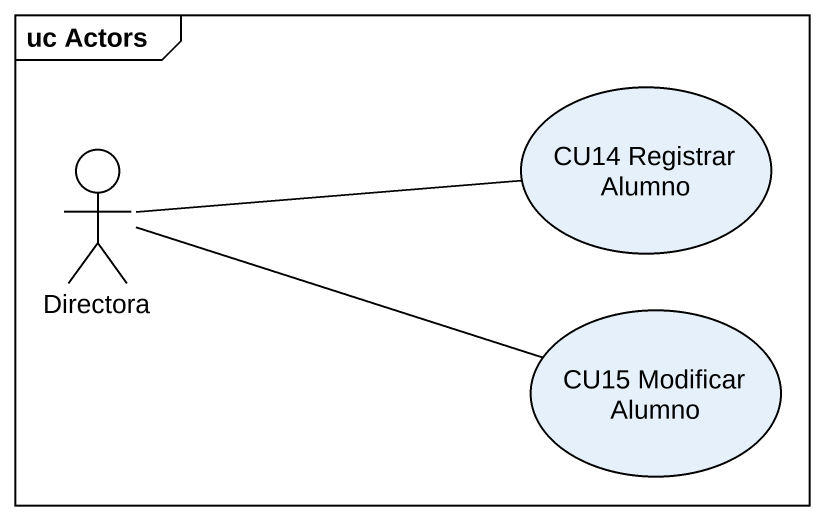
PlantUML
@startuml
mainframe uc Actors
usecase "CU14 Registrar Alumno" as CU14_Registrar_Alumno
actor Directora
usecase "CU15 Modificar Alumno" as CU15_Modificar_Alumno
Directora -right- CU14_Registrar_Alumno
Directora -right- CU15_Modificar_Alumno
@enduml
